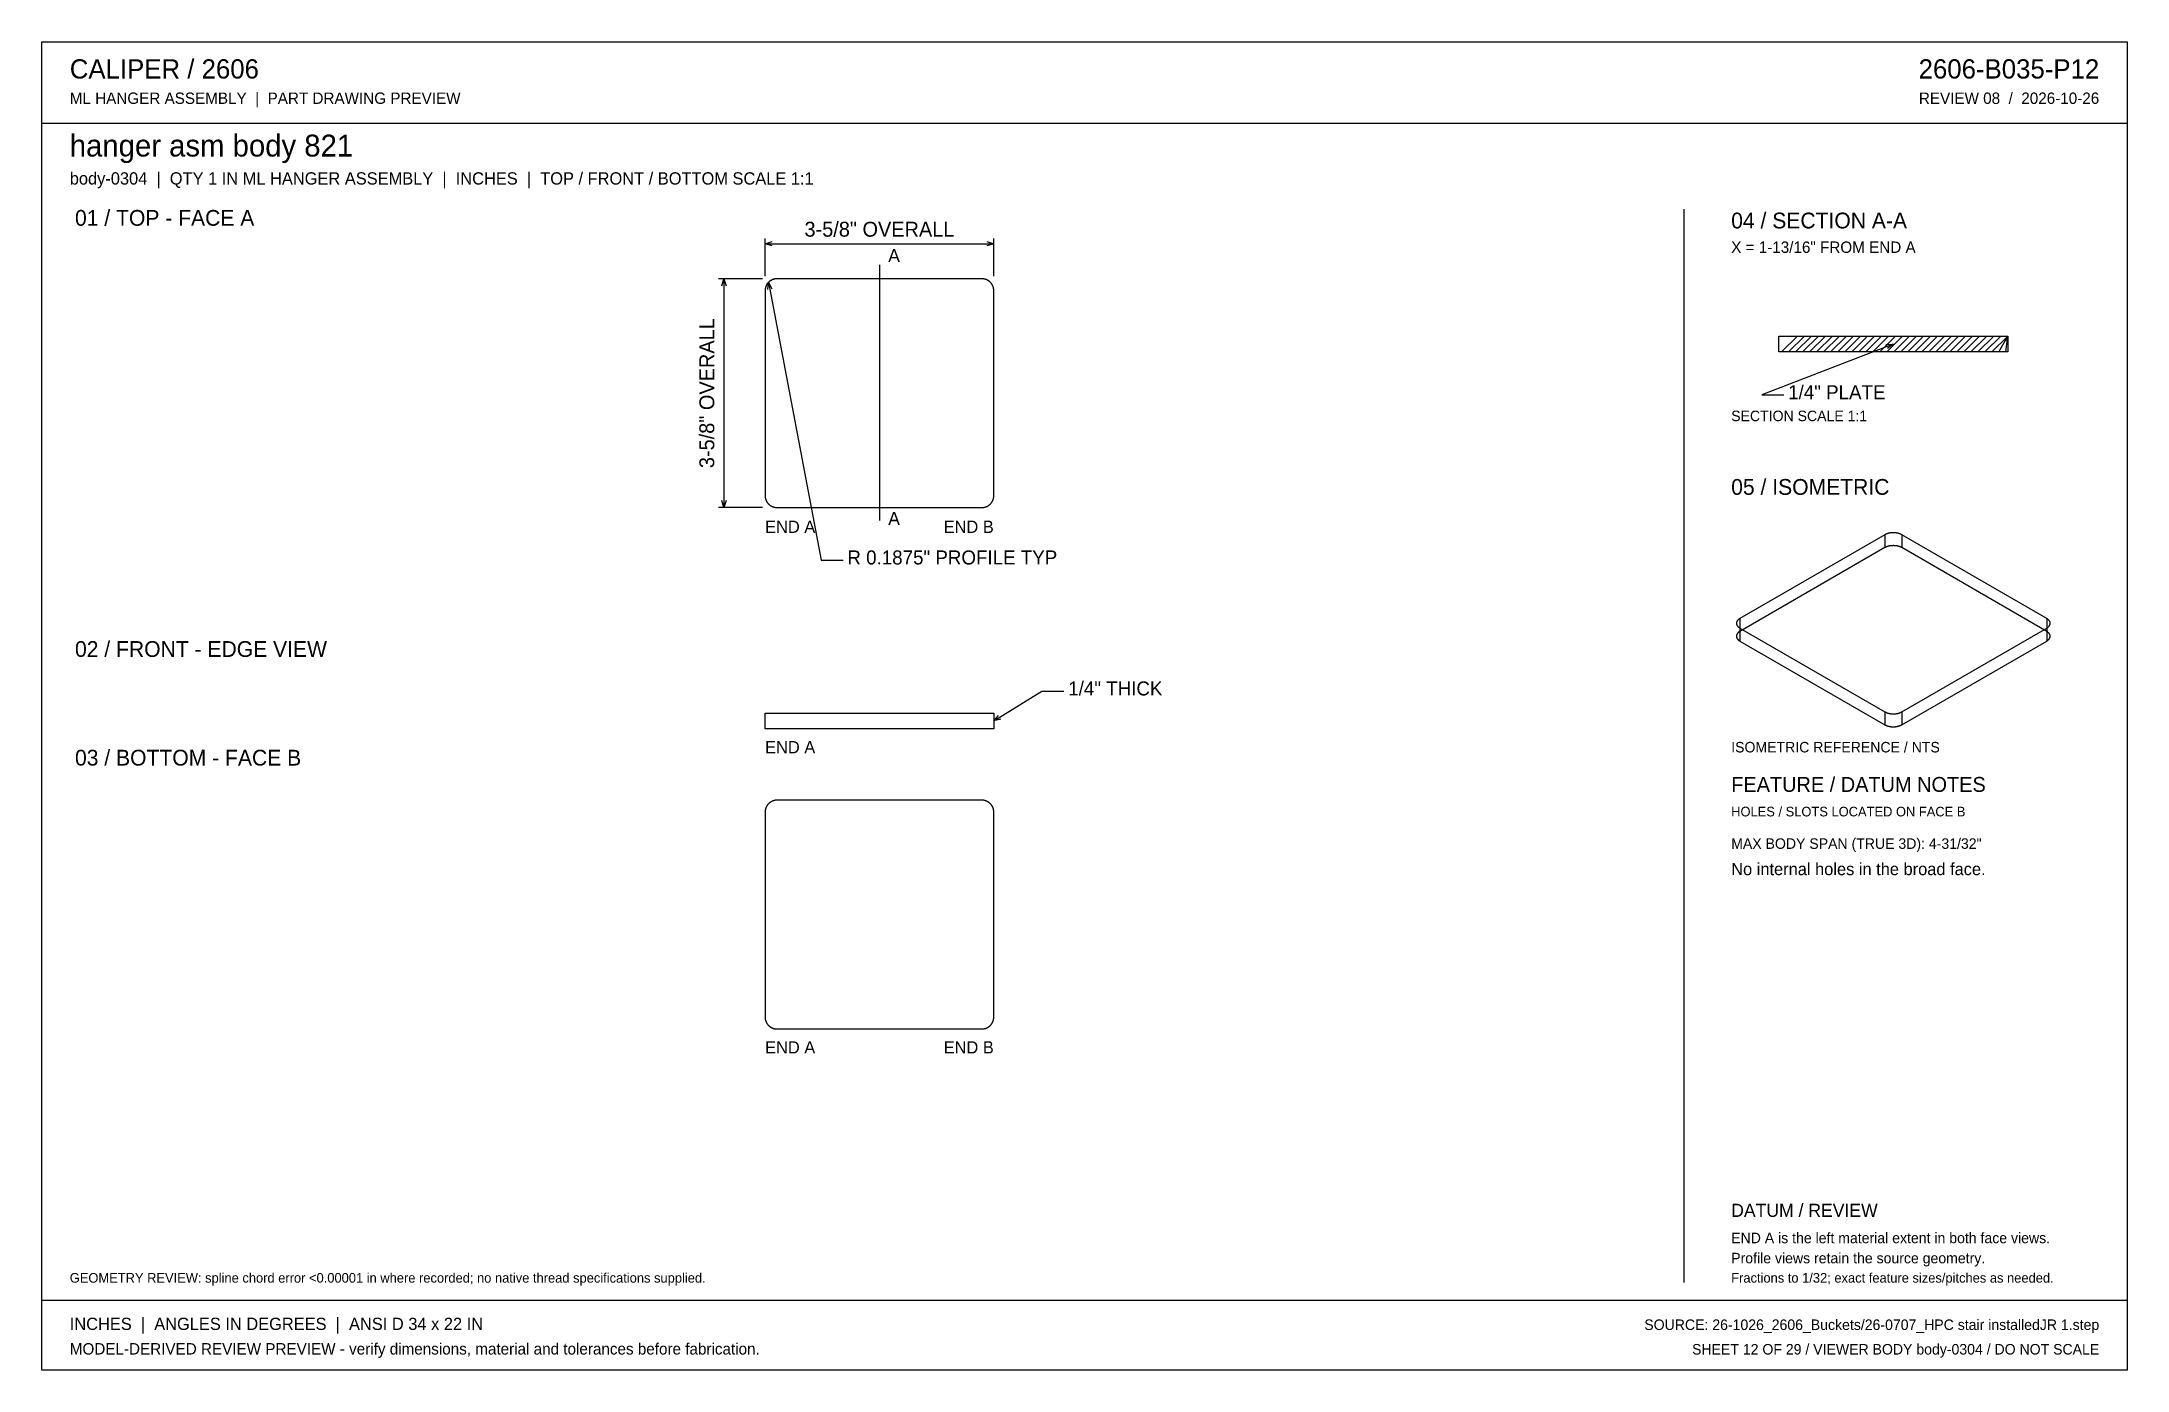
# Model space of a CAD drawing. Header units: inches. Extents: x 0.5 to 33.5, y 0.5 to 21.5.
import ezdxf
from ezdxf.enums import TextEntityAlignment as Align

# ---------------------------------------------------------------- set-up
doc = ezdxf.new("R2010")
doc.units = ezdxf.units.IN
doc.header["$MEASUREMENT"] = 0

msp = doc.modelspace()

# ---------------------------------------------------------------- linework, layer by layer
at = {"layer": 'ANNOTATION'}
for p, q in [((11.938, 17.812), (11.938, 18.41)), ((11.938, 18.326), (12.049, 18.361)), ((11.938, 18.326), (15.562, 18.326)), ((12.049, 18.292), (11.938, 18.326)), ((15.451, 18.361), (15.562, 18.326)), ((15.562, 18.326), (15.451, 18.292)), ((15.562, 17.812), (15.562, 18.41)), ((13.75, 17.993), (13.75, 13.938)), ((11.896, 17.771), (11.201, 17.771)), ((11.25, 17.66), (11.285, 17.771)), ((11.285, 17.771), (11.285, 14.146)), ((11.285, 17.771), (11.319, 17.66)), ((11.979, 17.6), (11.992, 17.716)), ((11.992, 17.716), (12.826, 13.312)), ((11.992, 17.716), (12.047, 17.613)), ((29.819, 16.736), (27.736, 15.931)), ((29.703, 16.728), (29.819, 16.736)), ((29.819, 16.736), (29.728, 16.664)), ((27.736, 15.931), (28.083, 15.931)), ((11.285, 14.146), (11.25, 14.257)), ((11.319, 14.257), (11.285, 14.146)), ((11.896, 14.146), (11.201, 14.146)), ((12.826, 13.312), (13.173, 13.312)), ((15.562, 10.764), (16.326, 11.236)), ((16.326, 11.236), (16.674, 11.236)), ((15.562, 10.764), (15.639, 10.852)), ((15.675, 10.793), (15.562, 10.764))]:
    msp.add_line(p, q, dxfattribs=at)
at = {"layer": 'OUTLINE'}
for p, q in [((0.472, 21.528), (33.528, 21.528)), ((0.472, 0.472), (0.472, 21.528)), ((33.528, 21.528), (33.528, 0.472)), ((0.472, 20.236), (33.528, 20.236)), ((26.5, 18.875), (26.5, 1.861)), ((11.939, 17.606), (11.938, 17.602)), ((11.938, 17.602), (11.938, 17.597)), ((11.938, 17.597), (11.938, 17.593)), ((11.938, 17.593), (11.938, 17.588)), ((11.938, 17.588), (11.938, 17.583)), ((11.938, 17.583), (11.938, 14.333)), ((11.94, 17.611), (11.939, 17.606)), ((11.941, 17.62), (11.94, 17.615)), ((11.94, 17.615), (11.94, 17.611)), ((11.942, 17.624), (11.941, 17.62)), ((11.943, 17.629), (11.942, 17.624)), ((11.944, 17.633), (11.943, 17.629)), ((11.946, 17.638), (11.944, 17.633)), ((11.947, 17.642), (11.946, 17.638)), ((11.948, 17.647), (11.947, 17.642)), ((11.95, 17.651), (11.948, 17.647)), ((11.952, 17.655), (11.95, 17.651)), ((11.954, 17.659), (11.952, 17.655)), ((11.956, 17.663), (11.954, 17.659)), ((11.958, 17.668), (11.956, 17.663)), ((11.96, 17.672), (11.958, 17.668)), ((11.962, 17.676), (11.96, 17.672)), ((11.964, 17.68), (11.962, 17.676)), ((11.967, 17.684), (11.964, 17.68)), ((11.969, 17.688), (11.967, 17.684)), ((11.972, 17.691), (11.969, 17.688)), ((11.974, 17.695), (11.972, 17.691)), ((11.977, 17.699), (11.974, 17.695)), ((11.98, 17.702), (11.977, 17.699)), ((11.983, 17.706), (11.98, 17.702)), ((11.986, 17.709), (11.983, 17.706)), ((11.989, 17.713), (11.986, 17.709)), ((11.992, 17.716), (11.989, 17.713)), ((11.996, 17.719), (11.992, 17.716)), ((11.999, 17.722), (11.996, 17.719)), ((12.003, 17.725), (11.999, 17.722)), ((12.006, 17.728), (12.003, 17.725)), ((12.01, 17.731), (12.006, 17.728)), ((12.013, 17.734), (12.01, 17.731)), ((12.017, 17.737), (12.013, 17.734)), ((12.021, 17.739), (12.017, 17.737)), ((12.025, 17.742), (12.021, 17.739)), ((12.029, 17.744), (12.025, 17.742)), ((12.033, 17.746), (12.029, 17.744)), ((12.037, 17.749), (12.033, 17.746)), ((12.041, 17.751), (12.037, 17.749)), ((12.045, 17.753), (12.041, 17.751)), ((12.049, 17.755), (12.045, 17.753)), ((12.053, 17.757), (12.049, 17.755)), ((12.058, 17.758), (12.053, 17.757)), ((12.062, 17.76), (12.058, 17.758)), ((12.066, 17.761), (12.062, 17.76)), ((12.071, 17.763), (12.066, 17.761)), ((12.075, 17.764), (12.071, 17.763)), ((12.079, 17.765), (12.075, 17.764)), ((12.084, 17.766), (12.079, 17.765)), ((12.088, 17.767), (12.084, 17.766)), ((12.093, 17.768), (12.088, 17.767)), ((12.097, 17.769), (12.093, 17.768)), ((12.102, 17.769), (12.097, 17.769)), ((12.107, 17.77), (12.102, 17.769)), ((12.111, 17.77), (12.107, 17.77)), ((12.116, 17.771), (12.111, 17.77)), ((12.12, 17.771), (12.116, 17.771)), ((12.125, 17.771), (12.12, 17.771)), ((15.375, 17.771), (12.125, 17.771)), ((15.38, 17.771), (15.375, 17.771)), ((15.384, 17.771), (15.38, 17.771)), ((15.389, 17.77), (15.384, 17.771)), ((15.393, 17.77), (15.389, 17.77)), ((15.398, 17.769), (15.393, 17.77)), ((15.403, 17.769), (15.398, 17.769)), ((15.407, 17.768), (15.403, 17.769)), ((15.412, 17.767), (15.407, 17.768)), ((15.416, 17.766), (15.412, 17.767)), ((15.421, 17.765), (15.416, 17.766)), ((15.425, 17.764), (15.421, 17.765)), ((15.429, 17.763), (15.425, 17.764)), ((15.434, 17.761), (15.429, 17.763)), ((15.438, 17.76), (15.434, 17.761)), ((15.442, 17.758), (15.438, 17.76)), ((15.447, 17.757), (15.442, 17.758)), ((15.451, 17.755), (15.447, 17.757)), ((15.455, 17.753), (15.451, 17.755)), ((15.459, 17.751), (15.455, 17.753)), ((15.463, 17.749), (15.459, 17.751)), ((15.467, 17.746), (15.463, 17.749)), ((15.471, 17.744), (15.467, 17.746)), ((15.475, 17.742), (15.471, 17.744)), ((15.479, 17.739), (15.475, 17.742)), ((15.483, 17.737), (15.479, 17.739)), ((15.487, 17.734), (15.483, 17.737)), ((15.49, 17.731), (15.487, 17.734)), ((15.494, 17.728), (15.49, 17.731)), ((15.497, 17.725), (15.494, 17.728)), ((15.501, 17.722), (15.497, 17.725)), ((15.504, 17.719), (15.501, 17.722)), ((15.508, 17.716), (15.504, 17.719)), ((15.511, 17.713), (15.508, 17.716)), ((15.514, 17.709), (15.511, 17.713)), ((15.517, 17.706), (15.514, 17.709)), ((15.52, 17.702), (15.517, 17.706)), ((15.523, 17.699), (15.52, 17.702)), ((15.526, 17.695), (15.523, 17.699)), ((15.528, 17.691), (15.526, 17.695)), ((15.531, 17.688), (15.528, 17.691)), ((15.533, 17.684), (15.531, 17.688)), ((15.536, 17.68), (15.533, 17.684)), ((15.538, 17.676), (15.536, 17.68)), ((15.54, 17.672), (15.538, 17.676)), ((15.542, 17.668), (15.54, 17.672)), ((15.544, 17.663), (15.542, 17.668)), ((15.546, 17.659), (15.544, 17.663)), ((15.548, 17.655), (15.546, 17.659)), ((15.55, 17.651), (15.548, 17.655)), ((15.552, 17.647), (15.55, 17.651)), ((15.553, 17.642), (15.552, 17.647)), ((15.554, 17.638), (15.553, 17.642)), ((15.556, 17.633), (15.554, 17.638)), ((15.557, 17.629), (15.556, 17.633)), ((15.558, 17.624), (15.557, 17.629)), ((15.559, 17.62), (15.558, 17.624)), ((15.56, 17.615), (15.559, 17.62)), ((15.56, 17.611), (15.56, 17.615)), ((15.561, 17.606), (15.56, 17.611)), ((15.562, 17.602), (15.561, 17.606)), ((15.562, 17.597), (15.562, 17.602)), ((15.562, 17.593), (15.562, 17.597)), ((15.562, 17.588), (15.562, 17.593)), ((15.562, 17.583), (15.562, 17.588)), ((15.562, 14.333), (15.562, 17.583)), ((28.007, 16.861), (31.632, 16.861)), ((28.007, 16.611), (28.007, 16.861)), ((28.049, 16.611), (28.299, 16.861)), ((28.16, 16.611), (28.41, 16.861)), ((28.271, 16.611), (28.521, 16.861)), ((28.382, 16.611), (28.632, 16.861)), ((28.493, 16.611), (28.743, 16.861)), ((28.604, 16.611), (28.854, 16.861)), ((28.715, 16.611), (28.965, 16.861)), ((28.826, 16.611), (29.076, 16.861)), ((28.938, 16.611), (29.188, 16.861)), ((29.049, 16.611), (29.299, 16.861)), ((29.16, 16.611), (29.41, 16.861)), ((29.271, 16.611), (29.521, 16.861)), ((29.382, 16.611), (29.632, 16.861)), ((29.493, 16.611), (29.743, 16.861)), ((29.604, 16.611), (29.854, 16.861)), ((29.715, 16.611), (29.965, 16.861)), ((29.826, 16.611), (30.076, 16.861)), ((29.938, 16.611), (30.188, 16.861)), ((30.049, 16.611), (30.299, 16.861)), ((30.16, 16.611), (30.41, 16.861)), ((30.271, 16.611), (30.521, 16.861)), ((30.382, 16.611), (30.632, 16.861)), ((30.493, 16.611), (30.743, 16.861)), ((30.604, 16.611), (30.854, 16.861)), ((30.715, 16.611), (30.965, 16.861)), ((30.826, 16.611), (31.076, 16.861)), ((30.938, 16.611), (31.188, 16.861)), ((31.049, 16.611), (31.299, 16.861)), ((31.16, 16.611), (31.41, 16.861)), ((31.271, 16.611), (31.521, 16.861)), ((31.382, 16.611), (31.632, 16.861)), ((31.493, 16.611), (31.632, 16.861)), ((31.604, 16.611), (31.632, 16.861)), ((31.632, 16.861), (31.632, 16.611)), ((31.632, 16.611), (28.007, 16.611)), ((11.938, 14.333), (11.938, 14.329)), ((11.938, 14.329), (11.938, 14.324)), ((11.938, 14.324), (11.938, 14.32)), ((11.938, 14.32), (11.938, 14.315)), ((11.938, 14.315), (11.939, 14.31)), ((11.939, 14.31), (11.94, 14.306)), ((11.94, 14.306), (11.94, 14.301)), ((11.94, 14.301), (11.941, 14.297)), ((11.941, 14.297), (11.942, 14.292)), ((11.942, 14.292), (11.943, 14.288)), ((11.943, 14.288), (11.944, 14.283)), ((11.944, 14.283), (11.946, 14.279)), ((11.946, 14.279), (11.947, 14.275)), ((11.947, 14.275), (11.948, 14.27)), ((11.948, 14.27), (11.95, 14.266)), ((11.95, 14.266), (11.952, 14.262)), ((11.952, 14.262), (11.954, 14.257)), ((11.954, 14.257), (11.956, 14.253)), ((11.956, 14.253), (11.958, 14.249)), ((11.958, 14.249), (11.96, 14.245)), ((11.96, 14.245), (11.962, 14.241)), ((11.962, 14.241), (11.964, 14.237)), ((11.964, 14.237), (11.967, 14.233)), ((11.967, 14.233), (11.969, 14.229)), ((11.969, 14.229), (11.972, 14.225)), ((11.972, 14.225), (11.974, 14.222)), ((11.974, 14.222), (11.977, 14.218)), ((11.977, 14.218), (11.98, 14.214)), ((11.98, 14.214), (11.983, 14.211)), ((15.517, 14.211), (15.52, 14.214)), ((15.52, 14.214), (15.523, 14.218)), ((15.523, 14.218), (15.526, 14.222)), ((15.526, 14.222), (15.528, 14.225)), ((15.528, 14.225), (15.531, 14.229)), ((15.531, 14.229), (15.533, 14.233)), ((15.533, 14.233), (15.536, 14.237)), ((15.536, 14.237), (15.538, 14.241)), ((15.538, 14.241), (15.54, 14.245)), ((15.54, 14.245), (15.542, 14.249)), ((15.542, 14.249), (15.544, 14.253)), ((15.544, 14.253), (15.546, 14.257)), ((15.546, 14.257), (15.548, 14.262)), ((15.548, 14.262), (15.55, 14.266)), ((15.55, 14.266), (15.552, 14.27)), ((15.552, 14.27), (15.553, 14.275)), ((15.553, 14.275), (15.554, 14.279)), ((15.554, 14.279), (15.556, 14.283)), ((15.556, 14.283), (15.557, 14.288)), ((15.557, 14.288), (15.558, 14.292)), ((15.558, 14.292), (15.559, 14.297)), ((15.559, 14.297), (15.56, 14.301)), ((15.56, 14.306), (15.561, 14.31)), ((15.56, 14.301), (15.56, 14.306)), ((15.561, 14.31), (15.562, 14.315)), ((15.562, 14.329), (15.562, 14.333)), ((15.562, 14.324), (15.562, 14.329)), ((15.562, 14.32), (15.562, 14.324)), ((15.562, 14.315), (15.562, 14.32)), ((11.983, 14.211), (11.986, 14.207)), ((11.986, 14.207), (11.989, 14.204)), ((11.989, 14.204), (11.992, 14.201)), ((11.992, 14.201), (11.996, 14.198)), ((11.996, 14.198), (11.999, 14.194)), ((11.999, 14.194), (12.003, 14.191)), ((12.003, 14.191), (12.006, 14.188)), ((12.006, 14.188), (12.01, 14.186)), ((12.01, 14.186), (12.013, 14.183)), ((12.013, 14.183), (12.017, 14.18)), ((12.017, 14.18), (12.021, 14.177)), ((12.021, 14.177), (12.025, 14.175)), ((12.025, 14.175), (12.029, 14.173)), ((12.029, 14.173), (12.033, 14.17)), ((12.033, 14.17), (12.037, 14.168)), ((12.037, 14.168), (12.041, 14.166)), ((12.041, 14.166), (12.045, 14.164)), ((12.045, 14.164), (12.049, 14.162)), ((12.049, 14.162), (12.053, 14.16)), ((12.053, 14.16), (12.058, 14.158)), ((12.058, 14.158), (12.062, 14.157)), ((12.062, 14.157), (12.066, 14.155)), ((12.066, 14.155), (12.071, 14.154)), ((12.071, 14.154), (12.075, 14.153)), ((12.075, 14.153), (12.079, 14.151)), ((12.079, 14.151), (12.084, 14.15)), ((12.084, 14.15), (12.088, 14.149)), ((12.088, 14.149), (12.093, 14.149)), ((12.093, 14.149), (12.097, 14.148)), ((12.097, 14.148), (12.102, 14.147)), ((12.102, 14.147), (12.107, 14.147)), ((12.107, 14.147), (12.111, 14.146)), ((12.111, 14.146), (12.116, 14.146)), ((12.116, 14.146), (12.12, 14.146)), ((12.12, 14.146), (12.125, 14.146)), ((12.125, 14.146), (15.375, 14.146)), ((15.375, 14.146), (15.38, 14.146)), ((15.38, 14.146), (15.384, 14.146)), ((15.384, 14.146), (15.389, 14.146)), ((15.389, 14.146), (15.393, 14.147)), ((15.393, 14.147), (15.398, 14.147)), ((15.398, 14.147), (15.403, 14.148)), ((15.403, 14.148), (15.407, 14.149)), ((15.407, 14.149), (15.412, 14.149)), ((15.412, 14.149), (15.416, 14.15)), ((15.416, 14.15), (15.421, 14.151)), ((15.421, 14.151), (15.425, 14.153)), ((15.425, 14.153), (15.429, 14.154)), ((15.429, 14.154), (15.434, 14.155)), ((15.434, 14.155), (15.438, 14.157)), ((15.438, 14.157), (15.442, 14.158)), ((15.442, 14.158), (15.447, 14.16)), ((15.447, 14.16), (15.451, 14.162)), ((15.451, 14.162), (15.455, 14.164)), ((15.455, 14.164), (15.459, 14.166)), ((15.459, 14.166), (15.463, 14.168)), ((15.463, 14.168), (15.467, 14.17)), ((15.467, 14.17), (15.471, 14.173)), ((15.471, 14.173), (15.475, 14.175)), ((15.475, 14.175), (15.479, 14.177)), ((15.479, 14.177), (15.483, 14.18)), ((15.483, 14.18), (15.487, 14.183)), ((15.487, 14.183), (15.49, 14.186)), ((15.49, 14.186), (15.494, 14.188)), ((15.494, 14.188), (15.497, 14.191)), ((15.497, 14.191), (15.501, 14.194)), ((15.501, 14.194), (15.504, 14.198)), ((15.504, 14.198), (15.508, 14.201)), ((15.508, 14.201), (15.511, 14.204)), ((15.511, 14.204), (15.514, 14.207)), ((15.514, 14.207), (15.517, 14.211)), ((29.687, 13.714), (27.388, 12.387)), ((29.69, 13.716), (29.687, 13.714)), ((29.687, 13.714), (29.687, 13.51)), ((29.694, 13.718), (29.69, 13.716)), ((29.697, 13.72), (29.694, 13.718)), ((29.7, 13.721), (29.697, 13.72)), ((29.704, 13.723), (29.7, 13.721)), ((29.708, 13.725), (29.704, 13.723)), ((29.711, 13.726), (29.708, 13.725)), ((29.715, 13.728), (29.711, 13.726)), ((29.719, 13.729), (29.715, 13.728)), ((29.723, 13.73), (29.719, 13.729)), ((29.727, 13.732), (29.723, 13.73)), ((29.731, 13.733), (29.727, 13.732)), ((29.735, 13.734), (29.731, 13.733)), ((29.739, 13.735), (29.735, 13.734)), ((29.743, 13.737), (29.739, 13.735)), ((29.748, 13.738), (29.743, 13.737)), ((29.752, 13.739), (29.748, 13.738)), ((29.756, 13.739), (29.752, 13.739)), ((29.761, 13.74), (29.756, 13.739)), ((29.765, 13.741), (29.761, 13.74)), ((29.769, 13.742), (29.765, 13.741)), ((29.774, 13.743), (29.769, 13.742)), ((29.778, 13.743), (29.774, 13.743)), ((29.783, 13.744), (29.778, 13.743)), ((29.787, 13.744), (29.783, 13.744)), ((29.792, 13.745), (29.787, 13.744)), ((29.796, 13.745), (29.792, 13.745)), ((29.801, 13.745), (29.796, 13.745)), ((29.806, 13.746), (29.801, 13.745)), ((29.81, 13.746), (29.806, 13.746)), ((29.815, 13.746), (29.81, 13.746)), ((29.819, 13.746), (29.815, 13.746)), ((29.824, 13.746), (29.819, 13.746)), ((29.829, 13.746), (29.824, 13.746)), ((29.833, 13.746), (29.829, 13.746)), ((29.838, 13.745), (29.833, 13.746)), ((29.842, 13.745), (29.838, 13.745)), ((29.847, 13.745), (29.842, 13.745)), ((29.852, 13.744), (29.847, 13.745)), ((29.856, 13.744), (29.852, 13.744)), ((29.861, 13.743), (29.856, 13.744)), ((29.865, 13.743), (29.861, 13.743)), ((29.869, 13.742), (29.865, 13.743)), ((29.874, 13.741), (29.869, 13.742)), ((29.878, 13.74), (29.874, 13.741)), ((29.883, 13.739), (29.878, 13.74)), ((29.887, 13.739), (29.883, 13.739)), ((29.891, 13.738), (29.887, 13.739)), ((29.895, 13.737), (29.891, 13.738)), ((29.9, 13.735), (29.895, 13.737)), ((29.904, 13.734), (29.9, 13.735)), ((29.908, 13.733), (29.904, 13.734)), ((29.912, 13.732), (29.908, 13.733)), ((29.916, 13.73), (29.912, 13.732)), ((29.92, 13.729), (29.916, 13.73)), ((29.924, 13.728), (29.92, 13.729)), ((29.927, 13.726), (29.924, 13.728)), ((29.931, 13.725), (29.927, 13.726)), ((29.935, 13.723), (29.931, 13.725)), ((29.938, 13.721), (29.935, 13.723)), ((29.942, 13.72), (29.938, 13.721)), ((29.945, 13.718), (29.942, 13.72)), ((29.949, 13.716), (29.945, 13.718)), ((29.952, 13.714), (29.949, 13.716)), ((32.251, 12.387), (29.952, 13.714)), ((29.952, 13.714), (29.952, 13.51)), ((29.687, 13.51), (27.388, 12.183)), ((29.69, 13.512), (29.687, 13.51)), ((29.694, 13.514), (29.69, 13.512)), ((29.697, 13.515), (29.694, 13.514)), ((29.7, 13.517), (29.697, 13.515)), ((29.704, 13.519), (29.7, 13.517)), ((29.708, 13.52), (29.704, 13.519)), ((29.711, 13.522), (29.708, 13.52)), ((29.715, 13.523), (29.711, 13.522)), ((29.719, 13.525), (29.715, 13.523)), ((29.723, 13.526), (29.719, 13.525)), ((29.727, 13.528), (29.723, 13.526)), ((29.731, 13.529), (29.727, 13.528)), ((29.735, 13.53), (29.731, 13.529)), ((29.739, 13.531), (29.735, 13.53)), ((29.743, 13.532), (29.739, 13.531)), ((29.748, 13.533), (29.743, 13.532)), ((29.752, 13.534), (29.748, 13.533)), ((29.756, 13.535), (29.752, 13.534)), ((29.761, 13.536), (29.756, 13.535)), ((29.765, 13.537), (29.761, 13.536)), ((29.769, 13.538), (29.765, 13.537)), ((29.774, 13.538), (29.769, 13.538)), ((29.778, 13.539), (29.774, 13.538)), ((29.783, 13.54), (29.778, 13.539)), ((29.787, 13.54), (29.783, 13.54)), ((29.792, 13.54), (29.787, 13.54)), ((29.796, 13.541), (29.792, 13.54)), ((29.801, 13.541), (29.796, 13.541)), ((29.806, 13.541), (29.801, 13.541)), ((29.81, 13.542), (29.806, 13.541)), ((29.815, 13.542), (29.81, 13.542)), ((29.819, 13.542), (29.815, 13.542)), ((29.824, 13.542), (29.819, 13.542)), ((29.829, 13.542), (29.824, 13.542)), ((29.833, 13.541), (29.829, 13.542)), ((29.838, 13.541), (29.833, 13.541)), ((29.842, 13.541), (29.838, 13.541)), ((29.847, 13.54), (29.842, 13.541)), ((29.852, 13.54), (29.847, 13.54)), ((29.856, 13.54), (29.852, 13.54)), ((29.861, 13.539), (29.856, 13.54)), ((29.865, 13.538), (29.861, 13.539)), ((29.869, 13.538), (29.865, 13.538)), ((29.874, 13.537), (29.869, 13.538)), ((29.878, 13.536), (29.874, 13.537)), ((29.883, 13.535), (29.878, 13.536)), ((29.887, 13.534), (29.883, 13.535)), ((29.891, 13.533), (29.887, 13.534)), ((29.895, 13.532), (29.891, 13.533)), ((29.9, 13.531), (29.895, 13.532)), ((29.904, 13.53), (29.9, 13.531)), ((29.908, 13.529), (29.904, 13.53)), ((29.912, 13.528), (29.908, 13.529)), ((29.916, 13.526), (29.912, 13.528)), ((29.92, 13.525), (29.916, 13.526)), ((29.924, 13.523), (29.92, 13.525)), ((29.927, 13.522), (29.924, 13.523)), ((29.931, 13.52), (29.927, 13.522)), ((29.935, 13.519), (29.931, 13.52)), ((29.938, 13.517), (29.935, 13.519)), ((29.942, 13.515), (29.938, 13.517)), ((29.945, 13.514), (29.942, 13.515)), ((29.949, 13.512), (29.945, 13.514)), ((29.952, 13.51), (29.949, 13.512)), ((32.251, 12.183), (29.952, 13.51)), ((27.334, 12.316), (27.333, 12.313)), ((27.333, 12.313), (27.333, 12.31)), ((27.333, 12.31), (27.333, 12.308)), ((27.333, 12.308), (27.334, 12.305)), ((27.335, 12.324), (27.334, 12.321)), ((27.334, 12.321), (27.334, 12.318)), ((27.334, 12.318), (27.334, 12.316)), ((27.334, 12.305), (27.334, 12.302)), ((27.334, 12.302), (27.334, 12.3)), ((27.334, 12.3), (27.335, 12.297)), ((27.336, 12.329), (27.335, 12.326)), ((27.335, 12.326), (27.335, 12.324)), ((27.335, 12.297), (27.335, 12.295)), ((27.335, 12.295), (27.336, 12.292)), ((27.337, 12.332), (27.336, 12.329)), ((27.336, 12.292), (27.337, 12.289)), ((27.338, 12.334), (27.337, 12.332)), ((27.337, 12.289), (27.338, 12.287)), ((27.339, 12.337), (27.338, 12.334)), ((27.338, 12.287), (27.339, 12.284)), ((27.34, 12.339), (27.339, 12.337)), ((27.339, 12.284), (27.34, 12.282)), ((27.341, 12.342), (27.34, 12.339)), ((27.34, 12.282), (27.341, 12.279)), ((27.343, 12.344), (27.341, 12.342)), ((27.341, 12.279), (27.343, 12.276)), ((27.344, 12.347), (27.343, 12.344)), ((27.343, 12.276), (27.344, 12.274)), ((27.346, 12.349), (27.344, 12.347)), ((27.344, 12.274), (27.346, 12.271)), ((27.348, 12.352), (27.346, 12.349)), ((27.346, 12.271), (27.348, 12.269)), ((27.349, 12.354), (27.348, 12.352)), ((27.348, 12.269), (27.349, 12.267)), ((27.351, 12.357), (27.349, 12.354)), ((27.349, 12.267), (27.351, 12.264)), ((27.353, 12.359), (27.351, 12.357)), ((27.351, 12.264), (27.353, 12.262)), ((27.355, 12.361), (27.353, 12.359)), ((27.353, 12.262), (27.355, 12.259)), ((27.358, 12.364), (27.355, 12.361)), ((27.355, 12.259), (27.358, 12.257)), ((27.36, 12.366), (27.358, 12.364)), ((27.358, 12.257), (27.36, 12.255)), ((27.362, 12.368), (27.36, 12.366)), ((27.36, 12.255), (27.362, 12.252)), ((27.365, 12.371), (27.362, 12.368)), ((27.362, 12.252), (27.365, 12.25)), ((27.368, 12.373), (27.365, 12.371)), ((27.365, 12.25), (27.368, 12.248)), ((27.37, 12.375), (27.368, 12.373)), ((27.368, 12.248), (27.37, 12.246)), ((27.373, 12.377), (27.37, 12.375)), ((27.37, 12.246), (27.373, 12.244)), ((27.376, 12.379), (27.373, 12.377)), ((27.373, 12.244), (27.376, 12.242)), ((27.379, 12.381), (27.376, 12.379)), ((27.376, 12.242), (27.379, 12.24)), ((27.382, 12.383), (27.379, 12.381)), ((27.379, 12.24), (27.382, 12.238)), ((27.385, 12.385), (27.382, 12.383)), ((27.382, 12.238), (27.385, 12.236)), ((27.388, 12.387), (27.385, 12.385)), ((27.385, 12.236), (27.388, 12.234)), ((27.388, 12.387), (27.388, 12.183)), ((27.388, 12.234), (29.687, 10.907)), ((27.388, 12.234), (27.388, 12.03)), ((29.952, 10.907), (32.251, 12.234)), ((32.254, 12.385), (32.251, 12.387)), ((32.251, 12.387), (32.251, 12.183)), ((32.251, 12.234), (32.254, 12.236)), ((32.251, 12.234), (32.251, 12.03)), ((32.257, 12.383), (32.254, 12.385)), ((32.254, 12.236), (32.257, 12.238)), ((32.26, 12.381), (32.257, 12.383)), ((32.257, 12.238), (32.26, 12.24)), ((32.263, 12.379), (32.26, 12.381)), ((32.26, 12.24), (32.263, 12.242)), ((32.266, 12.377), (32.263, 12.379)), ((32.263, 12.242), (32.266, 12.244)), ((32.269, 12.375), (32.266, 12.377)), ((32.266, 12.244), (32.269, 12.246)), ((32.271, 12.373), (32.269, 12.375)), ((32.269, 12.246), (32.271, 12.248)), ((32.274, 12.371), (32.271, 12.373)), ((32.271, 12.248), (32.274, 12.25)), ((32.276, 12.368), (32.274, 12.371)), ((32.274, 12.25), (32.276, 12.252)), ((32.279, 12.366), (32.276, 12.368)), ((32.276, 12.252), (32.279, 12.255)), ((32.281, 12.364), (32.279, 12.366)), ((32.279, 12.255), (32.281, 12.257)), ((32.283, 12.361), (32.281, 12.364)), ((32.281, 12.257), (32.283, 12.259)), ((32.286, 12.359), (32.283, 12.361)), ((32.283, 12.259), (32.286, 12.262)), ((32.288, 12.357), (32.286, 12.359)), ((32.286, 12.262), (32.288, 12.264)), ((32.289, 12.354), (32.288, 12.357)), ((32.288, 12.264), (32.289, 12.267)), ((32.291, 12.352), (32.289, 12.354)), ((32.289, 12.267), (32.291, 12.269)), ((32.293, 12.349), (32.291, 12.352)), ((32.291, 12.269), (32.293, 12.271)), ((32.295, 12.347), (32.293, 12.349)), ((32.293, 12.271), (32.295, 12.274)), ((32.296, 12.344), (32.295, 12.347)), ((32.295, 12.274), (32.296, 12.276)), ((32.297, 12.342), (32.296, 12.344)), ((32.296, 12.276), (32.297, 12.279)), ((32.299, 12.339), (32.297, 12.342)), ((32.297, 12.279), (32.299, 12.282)), ((32.3, 12.337), (32.299, 12.339)), ((32.299, 12.282), (32.3, 12.284)), ((32.301, 12.334), (32.3, 12.337)), ((32.3, 12.284), (32.301, 12.287)), ((32.302, 12.332), (32.301, 12.334)), ((32.301, 12.287), (32.302, 12.289)), ((32.303, 12.329), (32.302, 12.332)), ((32.302, 12.289), (32.303, 12.292)), ((32.304, 12.326), (32.303, 12.329)), ((32.303, 12.292), (32.304, 12.295)), ((32.304, 12.324), (32.304, 12.326)), ((32.305, 12.321), (32.304, 12.324)), ((32.304, 12.297), (32.305, 12.3)), ((32.304, 12.295), (32.304, 12.297)), ((32.305, 12.318), (32.305, 12.321)), ((32.305, 12.316), (32.305, 12.318)), ((32.305, 12.313), (32.305, 12.316)), ((32.306, 12.31), (32.305, 12.313)), ((32.305, 12.308), (32.306, 12.31)), ((32.305, 12.305), (32.305, 12.308)), ((32.305, 12.302), (32.305, 12.305)), ((32.305, 12.3), (32.305, 12.302)), ((27.334, 12.112), (27.333, 12.109)), ((27.333, 12.109), (27.333, 12.106)), ((27.333, 12.106), (27.333, 12.104)), ((27.333, 12.104), (27.334, 12.101)), ((27.335, 12.12), (27.334, 12.117)), ((27.334, 12.117), (27.334, 12.114)), ((27.334, 12.114), (27.334, 12.112)), ((27.334, 12.101), (27.334, 12.098)), ((27.334, 12.098), (27.334, 12.096)), ((27.334, 12.096), (27.335, 12.093)), ((27.336, 12.125), (27.335, 12.122)), ((27.335, 12.122), (27.335, 12.12)), ((27.335, 12.093), (27.335, 12.09)), ((27.335, 12.09), (27.336, 12.088)), ((27.337, 12.127), (27.336, 12.125)), ((27.336, 12.088), (27.337, 12.085)), ((27.338, 12.13), (27.337, 12.127)), ((27.337, 12.085), (27.338, 12.083)), ((27.339, 12.133), (27.338, 12.13)), ((27.338, 12.083), (27.339, 12.08)), ((27.34, 12.135), (27.339, 12.133)), ((27.339, 12.08), (27.34, 12.077)), ((27.341, 12.138), (27.34, 12.135)), ((27.34, 12.077), (27.341, 12.075)), ((27.343, 12.14), (27.341, 12.138)), ((27.341, 12.075), (27.343, 12.072)), ((27.344, 12.143), (27.343, 12.14)), ((27.343, 12.072), (27.344, 12.07)), ((27.346, 12.145), (27.344, 12.143)), ((27.344, 12.07), (27.346, 12.067)), ((27.348, 12.148), (27.346, 12.145)), ((27.346, 12.067), (27.348, 12.065)), ((27.349, 12.15), (27.348, 12.148)), ((27.348, 12.065), (27.349, 12.062)), ((27.351, 12.153), (27.349, 12.15)), ((27.349, 12.062), (27.351, 12.06)), ((27.353, 12.155), (27.351, 12.153)), ((27.351, 12.06), (27.353, 12.058)), ((27.355, 12.157), (27.353, 12.155)), ((27.353, 12.058), (27.355, 12.055)), ((27.358, 12.16), (27.355, 12.157)), ((27.355, 12.055), (27.358, 12.053)), ((27.36, 12.162), (27.358, 12.16)), ((27.358, 12.053), (27.36, 12.051)), ((27.362, 12.164), (27.36, 12.162)), ((27.36, 12.051), (27.362, 12.048)), ((27.365, 12.166), (27.362, 12.164)), ((27.362, 12.048), (27.365, 12.046)), ((27.368, 12.169), (27.365, 12.166)), ((27.365, 12.046), (27.368, 12.044)), ((27.37, 12.171), (27.368, 12.169)), ((27.368, 12.044), (27.37, 12.042)), ((27.373, 12.173), (27.37, 12.171)), ((27.37, 12.042), (27.373, 12.04)), ((27.376, 12.175), (27.373, 12.173)), ((27.373, 12.04), (27.376, 12.038)), ((27.379, 12.177), (27.376, 12.175)), ((27.376, 12.038), (27.379, 12.036)), ((27.382, 12.179), (27.379, 12.177)), ((27.379, 12.036), (27.382, 12.034)), ((27.385, 12.181), (27.382, 12.179)), ((27.382, 12.034), (27.385, 12.032)), ((27.388, 12.183), (27.385, 12.181)), ((27.385, 12.032), (27.388, 12.03)), ((27.388, 12.03), (29.687, 10.703)), ((29.952, 10.703), (32.251, 12.03)), ((32.254, 12.181), (32.251, 12.183)), ((32.251, 12.03), (32.254, 12.032)), ((32.257, 12.179), (32.254, 12.181)), ((32.254, 12.032), (32.257, 12.034)), ((32.26, 12.177), (32.257, 12.179)), ((32.257, 12.034), (32.26, 12.036)), ((32.263, 12.175), (32.26, 12.177)), ((32.26, 12.036), (32.263, 12.038)), ((32.266, 12.173), (32.263, 12.175)), ((32.263, 12.038), (32.266, 12.04)), ((32.269, 12.171), (32.266, 12.173)), ((32.266, 12.04), (32.269, 12.042)), ((32.271, 12.169), (32.269, 12.171)), ((32.269, 12.042), (32.271, 12.044)), ((32.274, 12.166), (32.271, 12.169)), ((32.271, 12.044), (32.274, 12.046)), ((32.276, 12.164), (32.274, 12.166)), ((32.274, 12.046), (32.276, 12.048)), ((32.279, 12.162), (32.276, 12.164)), ((32.276, 12.048), (32.279, 12.051)), ((32.281, 12.16), (32.279, 12.162)), ((32.279, 12.051), (32.281, 12.053)), ((32.283, 12.157), (32.281, 12.16)), ((32.281, 12.053), (32.283, 12.055)), ((32.286, 12.155), (32.283, 12.157)), ((32.283, 12.055), (32.286, 12.058)), ((32.288, 12.153), (32.286, 12.155)), ((32.286, 12.058), (32.288, 12.06)), ((32.289, 12.15), (32.288, 12.153)), ((32.288, 12.06), (32.289, 12.062)), ((32.291, 12.148), (32.289, 12.15)), ((32.289, 12.062), (32.291, 12.065)), ((32.293, 12.145), (32.291, 12.148)), ((32.291, 12.065), (32.293, 12.067)), ((32.295, 12.143), (32.293, 12.145)), ((32.293, 12.067), (32.295, 12.07)), ((32.296, 12.14), (32.295, 12.143)), ((32.295, 12.07), (32.296, 12.072)), ((32.297, 12.138), (32.296, 12.14)), ((32.296, 12.072), (32.297, 12.075)), ((32.299, 12.135), (32.297, 12.138)), ((32.297, 12.075), (32.299, 12.077)), ((32.3, 12.133), (32.299, 12.135)), ((32.299, 12.077), (32.3, 12.08)), ((32.301, 12.13), (32.3, 12.133)), ((32.3, 12.08), (32.301, 12.083)), ((32.302, 12.127), (32.301, 12.13)), ((32.301, 12.083), (32.302, 12.085)), ((32.303, 12.125), (32.302, 12.127)), ((32.302, 12.085), (32.303, 12.088)), ((32.304, 12.122), (32.303, 12.125)), ((32.303, 12.088), (32.304, 12.09)), ((32.304, 12.12), (32.304, 12.122)), ((32.305, 12.117), (32.304, 12.12)), ((32.304, 12.093), (32.305, 12.096)), ((32.304, 12.09), (32.304, 12.093)), ((32.305, 12.114), (32.305, 12.117)), ((32.305, 12.112), (32.305, 12.114)), ((32.305, 12.109), (32.305, 12.112)), ((32.306, 12.106), (32.305, 12.109)), ((32.305, 12.104), (32.306, 12.106)), ((32.305, 12.101), (32.305, 12.104)), ((32.305, 12.098), (32.305, 12.101)), ((32.305, 12.096), (32.305, 12.098)), ((11.938, 10.889), (15.562, 10.889)), ((11.938, 10.639), (11.938, 10.889)), ((15.562, 10.639), (11.938, 10.639)), ((15.562, 10.889), (15.562, 10.639)), ((29.687, 10.907), (29.687, 10.703)), ((29.687, 10.907), (29.69, 10.905)), ((29.687, 10.703), (29.69, 10.701)), ((29.69, 10.905), (29.694, 10.903)), ((29.69, 10.701), (29.694, 10.699)), ((29.694, 10.903), (29.697, 10.901)), ((29.694, 10.699), (29.697, 10.697)), ((29.697, 10.901), (29.7, 10.9)), ((29.697, 10.697), (29.7, 10.695)), ((29.7, 10.9), (29.704, 10.898)), ((29.7, 10.695), (29.704, 10.694)), ((29.704, 10.898), (29.708, 10.896)), ((29.704, 10.694), (29.708, 10.692)), ((29.708, 10.896), (29.711, 10.895)), ((29.708, 10.692), (29.711, 10.691)), ((29.711, 10.895), (29.715, 10.893)), ((29.711, 10.691), (29.715, 10.689)), ((29.715, 10.893), (29.719, 10.892)), ((29.715, 10.689), (29.719, 10.688)), ((29.719, 10.892), (29.723, 10.89)), ((29.719, 10.688), (29.723, 10.686)), ((29.723, 10.89), (29.727, 10.889)), ((29.723, 10.686), (29.727, 10.685)), ((29.727, 10.889), (29.731, 10.888)), ((29.727, 10.685), (29.731, 10.684)), ((29.731, 10.888), (29.735, 10.887)), ((29.731, 10.684), (29.735, 10.682)), ((29.735, 10.887), (29.739, 10.885)), ((29.735, 10.682), (29.739, 10.681)), ((29.739, 10.885), (29.743, 10.884)), ((29.739, 10.681), (29.743, 10.68)), ((29.743, 10.884), (29.748, 10.883)), ((29.743, 10.68), (29.748, 10.679)), ((29.748, 10.883), (29.752, 10.882)), ((29.748, 10.679), (29.752, 10.678)), ((29.752, 10.882), (29.756, 10.881)), ((29.752, 10.678), (29.756, 10.677)), ((29.756, 10.881), (29.761, 10.88)), ((29.756, 10.677), (29.761, 10.676)), ((29.761, 10.88), (29.765, 10.88)), ((29.761, 10.676), (29.765, 10.676)), ((29.765, 10.88), (29.769, 10.879)), ((29.765, 10.676), (29.769, 10.675)), ((29.769, 10.879), (29.774, 10.878)), ((29.769, 10.675), (29.774, 10.674)), ((29.774, 10.878), (29.778, 10.878)), ((29.774, 10.674), (29.778, 10.673)), ((29.778, 10.878), (29.783, 10.877)), ((29.778, 10.673), (29.783, 10.673)), ((29.783, 10.877), (29.787, 10.877)), ((29.783, 10.673), (29.787, 10.672)), ((29.787, 10.877), (29.792, 10.876)), ((29.787, 10.672), (29.792, 10.672)), ((29.792, 10.876), (29.796, 10.876)), ((29.792, 10.672), (29.796, 10.672)), ((29.796, 10.876), (29.801, 10.876)), ((29.796, 10.672), (29.801, 10.671)), ((29.801, 10.876), (29.806, 10.875)), ((29.801, 10.671), (29.806, 10.671)), ((29.806, 10.875), (29.81, 10.875)), ((29.806, 10.671), (29.81, 10.671)), ((29.81, 10.875), (29.815, 10.875)), ((29.81, 10.671), (29.815, 10.671)), ((29.815, 10.875), (29.819, 10.875)), ((29.815, 10.671), (29.819, 10.671)), ((29.819, 10.875), (29.824, 10.875)), ((29.819, 10.671), (29.824, 10.671)), ((29.824, 10.875), (29.829, 10.875)), ((29.824, 10.671), (29.829, 10.671)), ((29.829, 10.875), (29.833, 10.875)), ((29.829, 10.671), (29.833, 10.671)), ((29.833, 10.875), (29.838, 10.876)), ((29.833, 10.671), (29.838, 10.671)), ((29.838, 10.876), (29.842, 10.876)), ((29.838, 10.671), (29.842, 10.672)), ((29.842, 10.876), (29.847, 10.876)), ((29.842, 10.672), (29.847, 10.672)), ((29.847, 10.876), (29.852, 10.877)), ((29.847, 10.672), (29.852, 10.672)), ((29.852, 10.877), (29.856, 10.877)), ((29.852, 10.672), (29.856, 10.673)), ((29.856, 10.877), (29.861, 10.878)), ((29.856, 10.673), (29.861, 10.673)), ((29.861, 10.878), (29.865, 10.878)), ((29.861, 10.673), (29.865, 10.674)), ((29.865, 10.878), (29.869, 10.879)), ((29.865, 10.674), (29.869, 10.675)), ((29.869, 10.879), (29.874, 10.88)), ((29.869, 10.675), (29.874, 10.676)), ((29.874, 10.88), (29.878, 10.88)), ((29.874, 10.676), (29.878, 10.676)), ((29.878, 10.88), (29.883, 10.881)), ((29.878, 10.676), (29.883, 10.677)), ((29.883, 10.881), (29.887, 10.882)), ((29.883, 10.677), (29.887, 10.678)), ((29.887, 10.882), (29.891, 10.883)), ((29.887, 10.678), (29.891, 10.679)), ((29.891, 10.883), (29.895, 10.884)), ((29.891, 10.679), (29.895, 10.68)), ((29.895, 10.884), (29.9, 10.885)), ((29.895, 10.68), (29.9, 10.681)), ((29.9, 10.885), (29.904, 10.887)), ((29.9, 10.681), (29.904, 10.682)), ((29.904, 10.887), (29.908, 10.888)), ((29.904, 10.682), (29.908, 10.684)), ((29.908, 10.888), (29.912, 10.889)), ((29.908, 10.684), (29.912, 10.685)), ((29.912, 10.889), (29.916, 10.89)), ((29.912, 10.685), (29.916, 10.686)), ((29.916, 10.89), (29.92, 10.892)), ((29.916, 10.686), (29.92, 10.688)), ((29.92, 10.892), (29.924, 10.893)), ((29.92, 10.688), (29.924, 10.689)), ((29.924, 10.893), (29.927, 10.895)), ((29.924, 10.689), (29.927, 10.691)), ((29.927, 10.895), (29.931, 10.896)), ((29.927, 10.691), (29.931, 10.692)), ((29.931, 10.896), (29.935, 10.898)), ((29.931, 10.692), (29.935, 10.694)), ((29.935, 10.898), (29.938, 10.9)), ((29.935, 10.694), (29.938, 10.695)), ((29.938, 10.9), (29.942, 10.901)), ((29.938, 10.695), (29.942, 10.697)), ((29.942, 10.901), (29.945, 10.903)), ((29.942, 10.697), (29.945, 10.699)), ((29.945, 10.903), (29.949, 10.905)), ((29.945, 10.699), (29.949, 10.701)), ((29.949, 10.905), (29.952, 10.907)), ((29.949, 10.701), (29.952, 10.703)), ((29.952, 10.907), (29.952, 10.703)), ((11.939, 9.342), (11.938, 9.338)), ((11.938, 9.338), (11.938, 9.333)), ((11.938, 9.333), (11.938, 9.329)), ((11.938, 9.329), (11.938, 9.324)), ((11.938, 9.324), (11.938, 9.319)), ((11.938, 9.319), (11.938, 6.069)), ((11.94, 9.347), (11.939, 9.342)), ((11.941, 9.356), (11.94, 9.351)), ((11.94, 9.351), (11.94, 9.347)), ((11.942, 9.361), (11.941, 9.356)), ((11.943, 9.365), (11.942, 9.361)), ((11.944, 9.369), (11.943, 9.365)), ((11.946, 9.374), (11.944, 9.369)), ((11.947, 9.378), (11.946, 9.374)), ((11.948, 9.383), (11.947, 9.378)), ((11.95, 9.387), (11.948, 9.383)), ((11.952, 9.391), (11.95, 9.387)), ((11.954, 9.395), (11.952, 9.391)), ((11.956, 9.4), (11.954, 9.395)), ((11.958, 9.404), (11.956, 9.4)), ((11.96, 9.408), (11.958, 9.404)), ((11.962, 9.412), (11.96, 9.408)), ((11.964, 9.416), (11.962, 9.412)), ((11.967, 9.42), (11.964, 9.416)), ((11.969, 9.424), (11.967, 9.42)), ((11.972, 9.427), (11.969, 9.424)), ((11.974, 9.431), (11.972, 9.427)), ((11.977, 9.435), (11.974, 9.431)), ((11.98, 9.438), (11.977, 9.435)), ((11.983, 9.442), (11.98, 9.438)), ((11.986, 9.445), (11.983, 9.442)), ((11.989, 9.449), (11.986, 9.445)), ((11.992, 9.452), (11.989, 9.449)), ((11.996, 9.455), (11.992, 9.452)), ((11.999, 9.458), (11.996, 9.455)), ((12.003, 9.461), (11.999, 9.458)), ((12.006, 9.464), (12.003, 9.461)), ((12.01, 9.467), (12.006, 9.464)), ((12.013, 9.47), (12.01, 9.467)), ((12.017, 9.473), (12.013, 9.47)), ((12.021, 9.475), (12.017, 9.473)), ((12.025, 9.478), (12.021, 9.475)), ((12.029, 9.48), (12.025, 9.478)), ((12.033, 9.483), (12.029, 9.48)), ((12.037, 9.485), (12.033, 9.483)), ((12.041, 9.487), (12.037, 9.485)), ((12.045, 9.489), (12.041, 9.487)), ((12.049, 9.491), (12.045, 9.489)), ((12.053, 9.493), (12.049, 9.491)), ((12.058, 9.494), (12.053, 9.493)), ((12.062, 9.496), (12.058, 9.494)), ((12.066, 9.497), (12.062, 9.496)), ((12.071, 9.499), (12.066, 9.497)), ((12.075, 9.5), (12.071, 9.499)), ((12.079, 9.501), (12.075, 9.5)), ((12.084, 9.502), (12.079, 9.501)), ((12.088, 9.503), (12.084, 9.502)), ((12.093, 9.504), (12.088, 9.503)), ((12.097, 9.505), (12.093, 9.504)), ((12.102, 9.506), (12.097, 9.505)), ((12.107, 9.506), (12.102, 9.506)), ((12.111, 9.506), (12.107, 9.506)), ((12.116, 9.507), (12.111, 9.506)), ((12.12, 9.507), (12.116, 9.507)), ((12.125, 9.507), (12.12, 9.507)), ((15.375, 9.507), (12.125, 9.507)), ((15.38, 9.507), (15.375, 9.507)), ((15.384, 9.507), (15.38, 9.507)), ((15.389, 9.506), (15.384, 9.507)), ((15.393, 9.506), (15.389, 9.506)), ((15.398, 9.506), (15.393, 9.506)), ((15.403, 9.505), (15.398, 9.506)), ((15.407, 9.504), (15.403, 9.505)), ((15.412, 9.503), (15.407, 9.504)), ((15.416, 9.502), (15.412, 9.503)), ((15.421, 9.501), (15.416, 9.502)), ((15.425, 9.5), (15.421, 9.501)), ((15.429, 9.499), (15.425, 9.5)), ((15.434, 9.497), (15.429, 9.499)), ((15.438, 9.496), (15.434, 9.497)), ((15.442, 9.494), (15.438, 9.496)), ((15.447, 9.493), (15.442, 9.494)), ((15.451, 9.491), (15.447, 9.493)), ((15.455, 9.489), (15.451, 9.491)), ((15.459, 9.487), (15.455, 9.489)), ((15.463, 9.485), (15.459, 9.487)), ((15.467, 9.483), (15.463, 9.485)), ((15.471, 9.48), (15.467, 9.483)), ((15.475, 9.478), (15.471, 9.48)), ((15.479, 9.475), (15.475, 9.478)), ((15.483, 9.473), (15.479, 9.475)), ((15.487, 9.47), (15.483, 9.473)), ((15.49, 9.467), (15.487, 9.47)), ((15.494, 9.464), (15.49, 9.467)), ((15.497, 9.461), (15.494, 9.464)), ((15.501, 9.458), (15.497, 9.461)), ((15.504, 9.455), (15.501, 9.458)), ((15.508, 9.452), (15.504, 9.455)), ((15.511, 9.449), (15.508, 9.452)), ((15.514, 9.445), (15.511, 9.449)), ((15.517, 9.442), (15.514, 9.445)), ((15.52, 9.438), (15.517, 9.442)), ((15.523, 9.435), (15.52, 9.438)), ((15.526, 9.431), (15.523, 9.435)), ((15.528, 9.427), (15.526, 9.431)), ((15.531, 9.424), (15.528, 9.427)), ((15.533, 9.42), (15.531, 9.424)), ((15.536, 9.416), (15.533, 9.42)), ((15.538, 9.412), (15.536, 9.416)), ((15.54, 9.408), (15.538, 9.412)), ((15.542, 9.404), (15.54, 9.408)), ((15.544, 9.4), (15.542, 9.404)), ((15.546, 9.395), (15.544, 9.4)), ((15.548, 9.391), (15.546, 9.395)), ((15.55, 9.387), (15.548, 9.391)), ((15.552, 9.383), (15.55, 9.387)), ((15.553, 9.378), (15.552, 9.383)), ((15.554, 9.374), (15.553, 9.378)), ((15.556, 9.369), (15.554, 9.374)), ((15.557, 9.365), (15.556, 9.369)), ((15.558, 9.361), (15.557, 9.365)), ((15.559, 9.356), (15.558, 9.361)), ((15.56, 9.351), (15.559, 9.356)), ((15.56, 9.347), (15.56, 9.351)), ((15.561, 9.342), (15.56, 9.347)), ((15.562, 9.338), (15.561, 9.342)), ((15.562, 9.333), (15.562, 9.338)), ((15.562, 9.329), (15.562, 9.333)), ((15.562, 9.324), (15.562, 9.329)), ((15.562, 9.319), (15.562, 9.324)), ((15.562, 6.069), (15.562, 9.319)), ((11.938, 6.069), (11.938, 6.065)), ((11.938, 6.065), (11.938, 6.06)), ((11.938, 6.06), (11.938, 6.056)), ((11.938, 6.056), (11.938, 6.051)), ((11.938, 6.051), (11.939, 6.046)), ((11.939, 6.046), (11.94, 6.042)), ((11.94, 6.042), (11.94, 6.037)), ((11.94, 6.037), (11.941, 6.033)), ((11.941, 6.033), (11.942, 6.028)), ((11.942, 6.028), (11.943, 6.024)), ((11.943, 6.024), (11.944, 6.019)), ((11.944, 6.019), (11.946, 6.015)), ((11.946, 6.015), (11.947, 6.011)), ((11.947, 6.011), (11.948, 6.006)), ((11.948, 6.006), (11.95, 6.002)), ((11.95, 6.002), (11.952, 5.998)), ((11.952, 5.998), (11.954, 5.993)), ((11.954, 5.993), (11.956, 5.989)), ((11.956, 5.989), (11.958, 5.985)), ((11.958, 5.985), (11.96, 5.981)), ((11.96, 5.981), (11.962, 5.977)), ((11.962, 5.977), (11.964, 5.973)), ((11.964, 5.973), (11.967, 5.969)), ((11.967, 5.969), (11.969, 5.965)), ((11.969, 5.965), (11.972, 5.961)), ((11.972, 5.961), (11.974, 5.958)), ((11.974, 5.958), (11.977, 5.954)), ((11.977, 5.954), (11.98, 5.95)), ((11.98, 5.95), (11.983, 5.947)), ((15.517, 5.947), (15.52, 5.95)), ((15.52, 5.95), (15.523, 5.954)), ((15.523, 5.954), (15.526, 5.958)), ((15.526, 5.958), (15.528, 5.961)), ((15.528, 5.961), (15.531, 5.965)), ((15.531, 5.965), (15.533, 5.969)), ((15.533, 5.969), (15.536, 5.973)), ((15.536, 5.973), (15.538, 5.977)), ((15.538, 5.977), (15.54, 5.981)), ((15.54, 5.981), (15.542, 5.985)), ((15.542, 5.985), (15.544, 5.989)), ((15.544, 5.989), (15.546, 5.993)), ((15.546, 5.993), (15.548, 5.998)), ((15.548, 5.998), (15.55, 6.002)), ((15.55, 6.002), (15.552, 6.006)), ((15.552, 6.006), (15.553, 6.011)), ((15.553, 6.011), (15.554, 6.015)), ((15.554, 6.015), (15.556, 6.019)), ((15.556, 6.019), (15.557, 6.024)), ((15.557, 6.024), (15.558, 6.028)), ((15.558, 6.028), (15.559, 6.033)), ((15.559, 6.033), (15.56, 6.037)), ((15.56, 6.042), (15.561, 6.046)), ((15.56, 6.037), (15.56, 6.042)), ((15.561, 6.046), (15.562, 6.051)), ((15.562, 6.065), (15.562, 6.069)), ((15.562, 6.06), (15.562, 6.065)), ((15.562, 6.056), (15.562, 6.06)), ((15.562, 6.051), (15.562, 6.056)), ((11.983, 5.947), (11.986, 5.944)), ((11.986, 5.944), (11.989, 5.94)), ((11.989, 5.94), (11.992, 5.937)), ((11.992, 5.937), (11.996, 5.934)), ((11.996, 5.934), (11.999, 5.931)), ((11.999, 5.931), (12.003, 5.927)), ((12.003, 5.927), (12.006, 5.925)), ((12.006, 5.925), (12.01, 5.922)), ((12.01, 5.922), (12.013, 5.919)), ((12.013, 5.919), (12.017, 5.916)), ((12.017, 5.916), (12.021, 5.914)), ((12.021, 5.914), (12.025, 5.911)), ((12.025, 5.911), (12.029, 5.909)), ((12.029, 5.909), (12.033, 5.906)), ((12.033, 5.906), (12.037, 5.904)), ((12.037, 5.904), (12.041, 5.902)), ((12.041, 5.902), (12.045, 5.9)), ((12.045, 5.9), (12.049, 5.898)), ((12.049, 5.898), (12.053, 5.896)), ((12.053, 5.896), (12.058, 5.895)), ((12.058, 5.895), (12.062, 5.893)), ((12.062, 5.893), (12.066, 5.891)), ((12.066, 5.891), (12.071, 5.89)), ((12.071, 5.89), (12.075, 5.889)), ((12.075, 5.889), (12.079, 5.888)), ((12.079, 5.888), (12.084, 5.887)), ((12.084, 5.887), (12.088, 5.886)), ((12.088, 5.886), (12.093, 5.885)), ((12.093, 5.885), (12.097, 5.884)), ((12.097, 5.884), (12.102, 5.883)), ((12.102, 5.883), (12.107, 5.883)), ((12.107, 5.883), (12.111, 5.882)), ((12.111, 5.882), (12.116, 5.882)), ((12.116, 5.882), (12.12, 5.882)), ((12.12, 5.882), (12.125, 5.882)), ((12.125, 5.882), (15.375, 5.882)), ((15.375, 5.882), (15.38, 5.882)), ((15.38, 5.882), (15.384, 5.882)), ((15.384, 5.882), (15.389, 5.882)), ((15.389, 5.882), (15.393, 5.883)), ((15.393, 5.883), (15.398, 5.883)), ((15.398, 5.883), (15.403, 5.884)), ((15.403, 5.884), (15.407, 5.885)), ((15.407, 5.885), (15.412, 5.886)), ((15.412, 5.886), (15.416, 5.887)), ((15.416, 5.887), (15.421, 5.888)), ((15.421, 5.888), (15.425, 5.889)), ((15.425, 5.889), (15.429, 5.89)), ((15.429, 5.89), (15.434, 5.891)), ((15.434, 5.891), (15.438, 5.893)), ((15.438, 5.893), (15.442, 5.895)), ((15.442, 5.895), (15.447, 5.896)), ((15.447, 5.896), (15.451, 5.898)), ((15.451, 5.898), (15.455, 5.9)), ((15.455, 5.9), (15.459, 5.902)), ((15.459, 5.902), (15.463, 5.904)), ((15.463, 5.904), (15.467, 5.906)), ((15.467, 5.906), (15.471, 5.909)), ((15.471, 5.909), (15.475, 5.911)), ((15.475, 5.911), (15.479, 5.914)), ((15.479, 5.914), (15.483, 5.916)), ((15.483, 5.916), (15.487, 5.919)), ((15.487, 5.919), (15.49, 5.922)), ((15.49, 5.922), (15.494, 5.925)), ((15.494, 5.925), (15.497, 5.927)), ((15.497, 5.927), (15.501, 5.931)), ((15.501, 5.931), (15.504, 5.934)), ((15.504, 5.934), (15.508, 5.937)), ((15.508, 5.937), (15.511, 5.94)), ((15.511, 5.94), (15.514, 5.944)), ((15.514, 5.944), (15.517, 5.947)), ((0.472, 1.583), (33.528, 1.583)), ((33.528, 0.472), (0.472, 0.472))]:
    msp.add_line(p, q, dxfattribs=at)

# ---------------------------------------------------------------- texts
at = {"layer": 'ANNOTATION'}
for s, height, p in [('CALIPER / 2606', 0.30556, (0.917, 20.944)), ('ML HANGER ASSEMBLY  |  PART DRAWING PREVIEW', 0.18056, (0.917, 20.542)), ('hanger asm body 821', 0.34722, (0.917, 19.708)), ('body-0304  |  QTY 1 IN ML HANGER ASSEMBLY  |  INCHES  |  TOP / FRONT / BOTTOM SCALE 1:1', 0.19444, (0.917, 19.264)), ('01 / TOP - FACE A', 0.25, (1, 18.611)), ('04 / SECTION A-A', 0.25, (27.25, 18.569)), ('A', 0.208, (13.889, 18.035)), ('X = 1-13/16" FROM END A', 0.18056, (27.25, 18.181)), ('1/4" PLATE', 0.2222, (28.153, 15.861)), ('SECTION SCALE 1:1', 0.16667, (27.25, 15.514)), ('05 / ISOMETRIC', 0.25, (27.25, 14.347)), ('END A', 0.1944, (11.938, 13.743)), ('A', 0.208, (13.889, 13.868)), ('R 0.1875" PROFILE TYP', 0.22222, (13.242, 13.243)), ('02 / FRONT - EDGE VIEW', 0.25, (1, 11.778)), ('1/4" THICK', 0.2222, (16.743, 11.167)), ('03 / BOTTOM - FACE B', 0.25, (1, 10.056)), ('END A', 0.1944, (11.938, 10.25)), ('ISOMETRIC REFERENCE / NTS', 0.16667, (27.25, 10.264)), ('FEATURE / DATUM NOTES', 0.23611, (27.25, 9.639)), ('HOLES / SLOTS LOCATED ON FACE B', 0.15278, (27.25, 9.25)), ('MAX BODY SPAN (TRUE 3D): 4-31/32"', 0.16667, (27.25, 8.736)), ('No internal holes in the broad face.', 0.19444, (27.25, 8.319)), ('END A', 0.1944, (11.938, 5.493)), ('DATUM / REVIEW', 0.20833, (27.25, 2.903)), ('END A is the left material extent in both face views.', 0.16667, (27.25, 2.486)), ('Profile views retain the source geometry.', 0.16667, (27.25, 2.167)), ('GEOMETRY REVIEW: spline chord error <0.00001 in where recorded; no native thread specifications supplied.', 0.152778, (0.917, 1.861)), ('Fractions to 1/32; exact feature sizes/pitches as needed.', 0.15278, (27.25, 1.861)), ('INCHES  |  ANGLES IN DEGREES  |  ANSI D 34 x 22 IN', 0.19444, (0.917, 1.111)), ('MODEL-DERIVED REVIEW PREVIEW - verify dimensions, material and tolerances before fabrication.', 0.18056, (0.917, 0.722))]:
    msp.add_text(s, height=height, dxfattribs=at).set_placement(p)
for s, height, p in [('2606-B035-P12', 0.30556, (33.083, 20.944)), ('REVIEW 08  /  2026-10-26', 0.18056, (33.083, 20.542)), ('END B', 0.1944, (15.562, 13.743)), ('END B', 0.1944, (15.562, 5.493)), ('SOURCE: 26-1026_2606_Buckets/26-0707_HPC stair installedJR 1.step', 0.16667, (33.083, 1.111)), ('SHEET 12 OF 29 / VIEWER BODY body-0304 / DO NOT SCALE', 0.16667, (33.083, 0.722))]:
    msp.add_text(s, height=height, dxfattribs=at).set_placement(p, align=Align.RIGHT)
msp.add_text('3-5/8" OVERALL', height=0.23611, dxfattribs=at).set_placement((13.75, 18.438), align=Align.CENTER)
msp.add_text('3-5/8" OVERALL', height=0.23611, rotation=90, dxfattribs=at).set_placement((11.132, 15.958), align=Align.CENTER)

doc.saveas('drawing.dxf')
